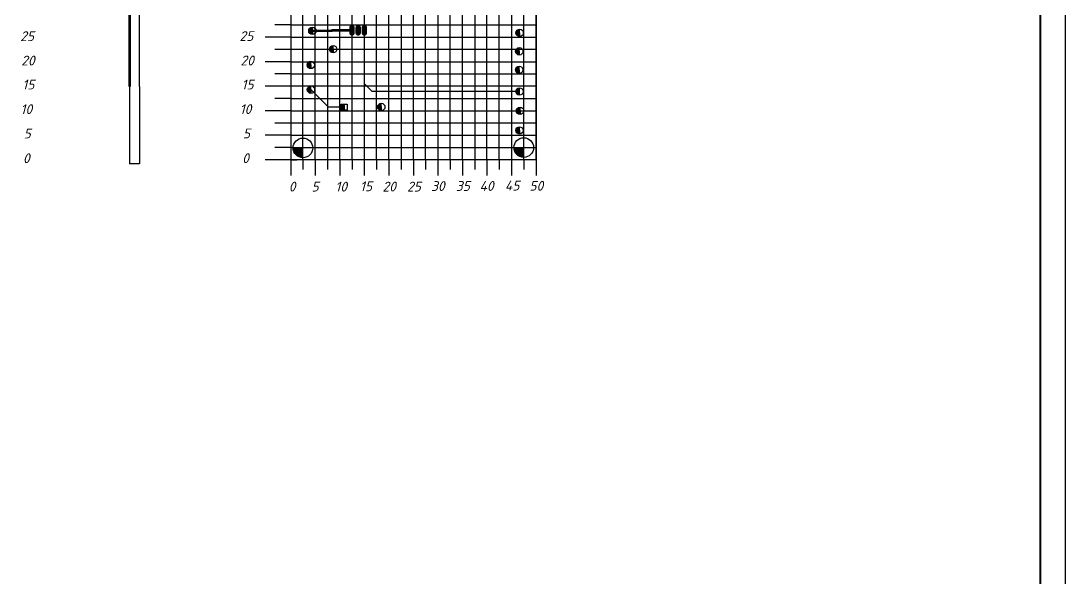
# Model space of a CAD drawing. Header units: millimetres. Extents: x 40 to 3761, y -469 to 920.
# Drawn here: x 1736.9 to 1949.7, y -102.3 to 11.2 of the extents above; entities that cross this region are included whole.
import ezdxf

# ---------------------------------------------------------------- set-up
doc = ezdxf.new("R2010")
doc.units = ezdxf.units.MM
for name, color, linetype in [('BottomLayer', 5, 'Continuous'), ('KONTUR', 7, 'Continuous'), ('PDF _Текст', 7, 'Continuous'), ('Слой1', 7, 'Continuous')]:
    doc.layers.add(name, color=color, linetype=linetype)
doc.layers.add('Основная', color=7, linetype='Continuous', lineweight=40)
doc.styles.add('PDF ISOCPEUR Italic', font='isocpeui.ttf')

# ---------------------------------------------------------------- blocks, each defined once
blk = doc.blocks.new('*U89')
for p, q in [((-3.75, 1.61), (-3.75, -1.61)), ((-1.25, 1.61), (-1.25, -0.39)), ((1.25, 1.61), (1.25, -1.61)), ((3.75, 1.61), (3.75, -0.39))]:
    blk.add_line(p, q)
blk = doc.blocks.new('*U90')
at = {"color": 0, "linetype": 'ByBlock', "lineweight": -2, "transparency": 16777216}
for p in [(0, 0), (10, 0), (20, 0), (30, 0), (40, 0)]:
    blk.add_blockref('*U89', p, dxfattribs=at)
blk = doc.blocks.new('*U91')
blk.add_line((0, 0.98), (0, -0.98))
blk = doc.blocks.new('*U92')
at = {"color": 0, "linetype": 'ByBlock', "lineweight": -2, "transparency": 16777216}
for p in [(0, 0), (5, 0), (10, 0), (15, 0), (20, 0), (25, 0), (30, 0), (35, 0), (40, 0), (45, 0), (50, 0), (55, 0), (60, 0), (65, 0), (70, 0), (75, 0), (80, 0), (85, 0), (90, 0), (95, 0), (100, 0), (105, 0), (110, 0), (115, 0), (120, 0), (125, 0)]:
    blk.add_blockref('*U91', p, dxfattribs=at)
blk = doc.blocks.new('*U93')
blk.add_line((1.62, 0), (-1.62, 0))
blk = doc.blocks.new('*U94')
at = {"color": 0, "linetype": 'ByBlock', "lineweight": -2, "transparency": 16777216}
for p in [(0, 0), (0, -2.5), (0, -5), (0, -7.5), (0, -10), (0, -12.5), (0, -15), (0, -17.5), (0, -20), (0, -22.5), (0, -25), (0, -27.5), (0, -30), (0, -32.5), (0, -35), (0, -37.5), (0, -40), (0, -42.5), (0, -45), (0, -47.5), (0, -50), (0, -52.5), (0, -55), (0, -57.5), (0, -60), (0, -62.5), (0, -65), (0, -67.5), (0, -70), (0, -72.5), (0, -75), (0, -77.5), (0, -80), (0, -82.5), (0, -85), (0, -87.5), (0, -90), (0, -92.5), (0, -95), (0, -97.5), (0, -100), (0, -102.5), (0, -105), (0, -107.5), (0, -110), (0, -112.5), (0, -115), (0, -117.5), (0, -120), (0, -122.5), (0, -125)]:
    blk.add_blockref('*U93', p, dxfattribs=at)
blk = doc.blocks.new('*U85')
for p, q in [((-25, 2.5), (25, 2.5)), ((-25, 0), (25, 0)), ((25, -2.5), (-25, -2.5))]:
    blk.add_line(p, q)
blk = doc.blocks.new('*U86')
at = {"color": 0, "linetype": 'ByBlock', "lineweight": -2, "transparency": 16777216}
for p in [(0, 142.5), (0, 135), (0, 127.5), (0, 120), (0, 112.5), (0, 105), (0, 97.5), (0, 90), (0, 82.5), (0, 75), (0, 67.5), (0, 60), (0, 52.5), (0, 45), (0, 37.5), (0, 30), (0, 22.5), (0, 15), (0, 7.5), (0, 0)]:
    blk.add_blockref('*U85', p, dxfattribs=at)
blk = doc.blocks.new('*U87')
for p, q in [((-2.5, 76.25), (-2.5, 73.75)), ((0, -76.25), (0, 76.25)), ((2.5, -76.25), (2.5, 76.25)), ((-2.5, 73.75), (-2.5, -76.25))]:
    blk.add_line(p, q)
blk = doc.blocks.new('*U88')
at = {"color": 0, "linetype": 'ByBlock', "lineweight": -2, "transparency": 16777216}
for p in [(0, 0), (7.5, 0), (15, 0), (22.5, 0), (30, 0), (37.5, 0), (45, 0)]:
    blk.add_blockref('*U87', p, dxfattribs=at)

msp = doc.modelspace()

# ---------------------------------------------------------------- hatches: boundary and pattern name
h = msp.add_hatch(color=256)
h.dxf.hatch_style = 1
h.paths.add_polyline_path([(1796.259, 9.958, 0.4142136), (1795.509, 9.208, 0.4142136), (1796.259, 8.458), (1796.259, 9.208)])
h = msp.add_hatch(color=256)
h.dxf.hatch_style = 1
h.paths.add_polyline_path([(1838.504, 9.538, 0.4142136), (1837.754, 8.788, 0.4142136), (1838.504, 8.038), (1838.504, 8.788)])
h = msp.add_hatch(color=256)
h.dxf.hatch_style = 1
h.paths.add_polyline_path([(1800.508, 6.228, 0.4142136), (1799.758, 5.478, 0.4142136), (1800.508, 4.728), (1800.508, 5.478)])
h = msp.add_hatch(color=256)
h.dxf.hatch_style = 1
h.paths.add_polyline_path([(1838.437, 5.783, 0.4142136), (1837.687, 5.033, 0.4142136), (1838.437, 4.283), (1838.437, 5.033)])
h = msp.add_hatch(color=256)
h.dxf.hatch_style = 1
h.paths.add_polyline_path([(1795.957, 3.003, 0.4142136), (1795.207, 2.253, 0.4142136), (1795.957, 1.503), (1795.957, 2.253)])
h = msp.add_hatch(color=256)
h.dxf.hatch_style = 1
h.paths.add_polyline_path([(1838.401, 1.999, 0.4142136), (1837.651, 1.249, 0.4142136), (1838.401, 0.499), (1838.401, 1.249)])
h = msp.add_hatch(color=256)
h.dxf.hatch_style = 1
h.paths.add_polyline_path([(1795.979, -2.031, 0.4142136), (1795.229, -2.781, 0.4142136), (1795.979, -3.531), (1795.979, -2.781)])
h = msp.add_hatch(color=256)
h.dxf.hatch_style = 1
h.paths.add_polyline_path([(1838.459, -2.394, 0.4142136), (1837.709, -3.144, 0.4142136), (1838.459, -3.894), (1838.459, -3.144)])
h = msp.add_hatch(color=256)
h.dxf.hatch_style = 1
h.paths.add_polyline_path([(1802.721, -5.747), (1802.127, -5.747), (1802.127, -6.947), (1802.721, -6.947)])
h = msp.add_hatch(color=256)
h.dxf.hatch_style = 1
h.paths.add_polyline_path([(1810.314, -5.556, 0.4142136), (1809.564, -6.306, 0.4142136), (1810.314, -7.056), (1810.314, -6.306)])
h = msp.add_hatch(color=256)
h.dxf.hatch_style = 1
h.paths.add_polyline_path([(1838.585, -6.323, 0.4142136), (1837.835, -7.073, 0.4142136), (1838.585, -7.823), (1838.585, -7.073)])
h = msp.add_hatch(color=256)
h.dxf.hatch_style = 1
h.paths.add_polyline_path([(1838.466, -10.328, 0.4142136), (1837.716, -11.078, 0.4142136), (1838.466, -11.828), (1838.466, -11.078)])
at = {"layer": 'BottomLayer'}
h = msp.add_hatch(color=256, dxfattribs=at)
h.dxf.hatch_style = 1
edge = h.paths.add_edge_path()
edge.add_line((1794.34, -14.645), (1792.34, -14.645))
edge.add_arc((1794.353, -14.632), 2.013, 180.37805, 269.62195)
edge.add_line((1794.34, -16.645), (1794.34, -14.645))
h = msp.add_hatch(color=256, dxfattribs=at)
h.dxf.hatch_style = 1
edge = h.paths.add_edge_path()
edge.add_line((1839.338, -14.578), (1837.338, -14.578))
edge.add_arc((1839.351, -14.565), 2.013, 180.37805, 269.62195)
edge.add_line((1839.338, -16.578), (1839.338, -14.578))

# ---------------------------------------------------------------- linework, layer by layer
for p, q in [((1841.843, 132.92), (1841.843, -17.08)), ((1761.006, -2.134), (1761.006, 122.756)), ((1759.006, -2.134), (1759.006, -17.901)), ((1761.006, -2.134), (1761.006, -17.901)), ((1761.006, -17.901), (1759.006, -17.901)), ((1791.843, -17.08), (1793.093, -17.08)), ((1841.843, -17.08), (1841.843, -20.299))]:
    msp.add_line(p, q)
at = {"lineweight": 60}
msp.add_line((1759.006, 122.756), (1759.006, -2.134), dxfattribs=at)
at = {"layer": 'BottomLayer'}
for points, const_width in [([(1796.072, 9.202), (1800.187, 9.202)], 0.5), ([(1800.187, 9.202), (1800.306, 9.321)], 0.5), ([(1800.306, 9.321), (1804.327, 9.321)], 0.5), ([(1804.327, 9.871), (1804.327, 8.771)], 1.1), ([(1805.597, 9.871), (1805.597, 8.771)], 1.1), ([(1806.867, 9.871), (1806.867, 8.771)], 1.1), ([(1806.867, -1.591), (1806.867, 9.321)], 0.254), ([(1806.867, -1.591), (1808.391, -3.115)], 0.254), ([(1795.945, -2.736), (1799.501, -6.292)], 0.254), ([(1808.391, -3.115), (1838.49, -3.115)], 0.254), ([(1799.501, -6.292), (1802.676, -6.292)], 0.254)]:
    msp.add_lwpolyline(points, dxfattribs=dict(at, const_width=const_width))
for points, const_width in [([(1795.947, 9.202, 1), (1796.197, 9.202, 1)], 0.25), ([(1800.062, 9.202, 1), (1800.312, 9.202, 1)], 0.25), ([(1800.062, 9.202, 1), (1800.312, 9.202, 1)], 0.25), ([(1800.181, 9.321, 1), (1800.431, 9.321, 1)], 0.25), ([(1800.181, 9.321, 1), (1800.431, 9.321, 1)], 0.25), ([(1804.052, 9.871, 1), (1804.602, 9.871, 1)], 0.55), ([(1804.052, 8.771, 1), (1804.602, 8.771, 1)], 0.55), ([(1804.202, 9.321, 1), (1804.452, 9.321, 1)], 0.25), ([(1805.322, 9.871, 1), (1805.872, 9.871, 1)], 0.55), ([(1805.322, 8.771, 1), (1805.872, 8.771, 1)], 0.55), ([(1806.592, 9.871, 1), (1807.142, 9.871, 1)], 0.55), ([(1806.592, 8.771, 1), (1807.142, 8.771, 1)], 0.55), ([(1806.803, 9.321, 1), (1806.93, 9.321, 1)], 0.127), ([(1806.803, -1.591, 1), (1806.93, -1.591, 1)], 0.127), ([(1806.803, -1.591, 1), (1806.93, -1.591, 1)], 0.127), ([(1795.881, -2.736, 1), (1796.008, -2.736, 1)], 0.127), ([(1808.327, -3.115, 1), (1808.454, -3.115, 1)], 0.127), ([(1808.327, -3.115, 1), (1808.454, -3.115, 1)], 0.127), ([(1838.426, -3.115, 1), (1838.553, -3.115, 1)], 0.127), ([(1799.437, -6.292, 1), (1799.564, -6.292, 1)], 0.127), ([(1799.437, -6.292, 1), (1799.564, -6.292, 1)], 0.127)]:
    msp.add_lwpolyline(points, format="xyb", close=True, dxfattribs=dict(at, const_width=const_width))
for centre in [(1794.34, -14.645), (1839.338, -14.578)]:
    msp.add_circle(centre, 2, dxfattribs=at)
at = {"layer": 'KONTUR'}
msp.add_line((1949.681, 196.188), (1949.681, -400.812), dxfattribs=at)
at = {"layer": 'Основная'}
msp.add_line((1944.681, -395.812), (1944.681, 191.188), dxfattribs=at)
at = {"layer": 'Слой1'}
for p, q in [((1796.259, 8.458), (1796.259, 9.958)), ((1796.259, 9.208), (1796.259, 8.458)), ((1838.504, 8.038), (1838.504, 9.538)), ((1838.504, 8.788), (1838.504, 8.038)), ((1800.508, 4.728), (1800.508, 6.228)), ((1800.508, 5.478), (1800.508, 4.728)), ((1838.437, 4.283), (1838.437, 5.783)), ((1838.437, 5.033), (1838.437, 4.283)), ((1795.957, 1.503), (1795.957, 3.003)), ((1795.957, 2.253), (1795.957, 1.503)), ((1838.401, 0.499), (1838.401, 1.999)), ((1838.401, 1.249), (1838.401, 0.499)), ((1795.979, -3.531), (1795.979, -2.031)), ((1795.979, -2.781), (1795.979, -3.531)), ((1838.375, -3.13), (1838.375, -3.88)), ((1838.459, -3.894), (1838.459, -2.394)), ((1802.127, -6.947), (1802.127, -5.747)), ((1802.127, -5.747), (1803.327, -5.747)), ((1802.721, -5.747), (1802.721, -6.947)), ((1803.327, -5.747), (1803.327, -6.947)), ((1810.314, -7.056), (1810.314, -5.556)), ((1810.314, -6.306), (1810.314, -7.056)), ((1838.585, -7.823), (1838.585, -6.323)), ((1803.327, -6.947), (1802.127, -6.947)), ((1838.585, -7.073), (1838.585, -7.823)), ((1838.466, -11.828), (1838.466, -10.328)), ((1838.466, -11.078), (1838.466, -11.828))]:
    msp.add_line(p, q, dxfattribs=at)
for centre in [(1796.259, 9.208), (1838.504, 8.788), (1800.508, 5.478), (1838.437, 5.033), (1795.957, 2.253), (1838.401, 1.249), (1795.979, -2.781), (1838.459, -3.144), (1810.314, -6.306), (1838.585, -7.073), (1838.466, -11.078)]:
    msp.add_circle(centre, 0.75, dxfattribs=at)

# ---------------------------------------------------------------- block references
for name, p in [('*U88', (1794.343, 59.17)), ('*U86', (1816.843, -14.58)), ('*U94', (1790.219, 107.92)), ('*U90', (1795.593, -18.69))]:
    msp.add_blockref(name, p)
at = {"rotation": 270}
msp.add_blockref('*U92', (1787.611, 107.92), dxfattribs=at)

# ---------------------------------------------------------------- texts
at = {"layer": 'PDF _Текст', "char_height": 2, "attachment_point": 7, "style": 'PDF ISOCPEUR Italic'}
for s, insert in [('25', (1736.709, 7.117)), ('25', (1781.39, 7.13)), ('20', (1736.924, 2.148)), ('20', (1781.605, 2.162)), ('15', (1737.139, -2.745)), ('15', (1781.82, -2.732)), ('10', (1736.773, -7.756)), ('10', (1781.454, -7.742)), ('5', (1737.422, -12.714)), ('5', (1782.103, -12.7)), ('0', (1737.281, -17.755)), ('0', (1781.962, -17.742)), ('0', (1791.444, -23.531)), ('5', (1796.083, -23.531)), ('10', (1800.951, -23.538)), ('15', (1805.972, -23.475)), ('20', (1810.552, -23.531)), ('25', (1815.553, -23.536)), ('30', (1820.448, -23.426)), ('35', (1825.502, -23.41)), ('40', (1830.333, -23.405)), ('45', (1835.504, -23.328)), ('50', (1840.484, -23.377))]:
    msp.add_mtext(s, dxfattribs=dict(at, insert=insert))

doc.saveas('drawing.dxf')
